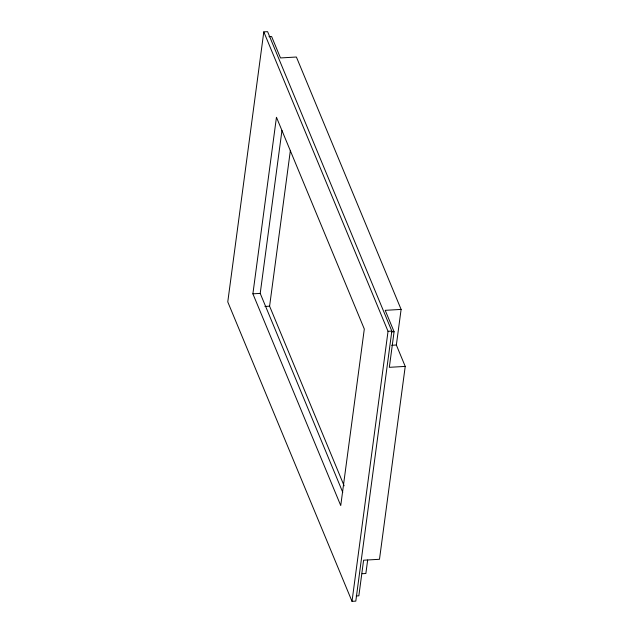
<?xml version="1.0" encoding="UTF-8"?>
<svg xmlns="http://www.w3.org/2000/svg" width="633" height="633" viewBox="0 0 633 633"><rect width="100%" height="100%" fill="white"/><g stroke="black" fill="none" stroke-linecap="round" stroke-linejoin="round"><path stroke-width="0.95" d="M263.803 31.872L227.769 301.909L352.011 601.35L355.801 601.128L391.835 331.091L267.593 31.65L263.803 31.872L388.037 331.312L352.011 601.35M252.891 293.823L276.455 117.263L364.307 329.01L340.744 505.569L252.891 293.823L260.218 293.403L342.769 492.371M260.218 293.403L281.954 130.493M344.123 485.804L269.595 306.182L290.389 150.369M405.231 366.404L396.353 345.017L401.108 309.41L385.212 310.328L394.082 331.716L389.335 367.322L405.231 366.404L379.491 559.287L363.595 560.213L358.848 595.819L356.197 595.97M367.662 560.039L365.866 573.506L362.123 573.727M268.97 36.706L271.62 36.548L280.49 57.943L296.386 57.017L401.108 309.41M264.918 306.451L269.595 306.182M388.037 331.312L391.835 331.091M391.431 331.874L394.082 331.716M391.677 345.286L396.353 345.017"/></g></svg>
